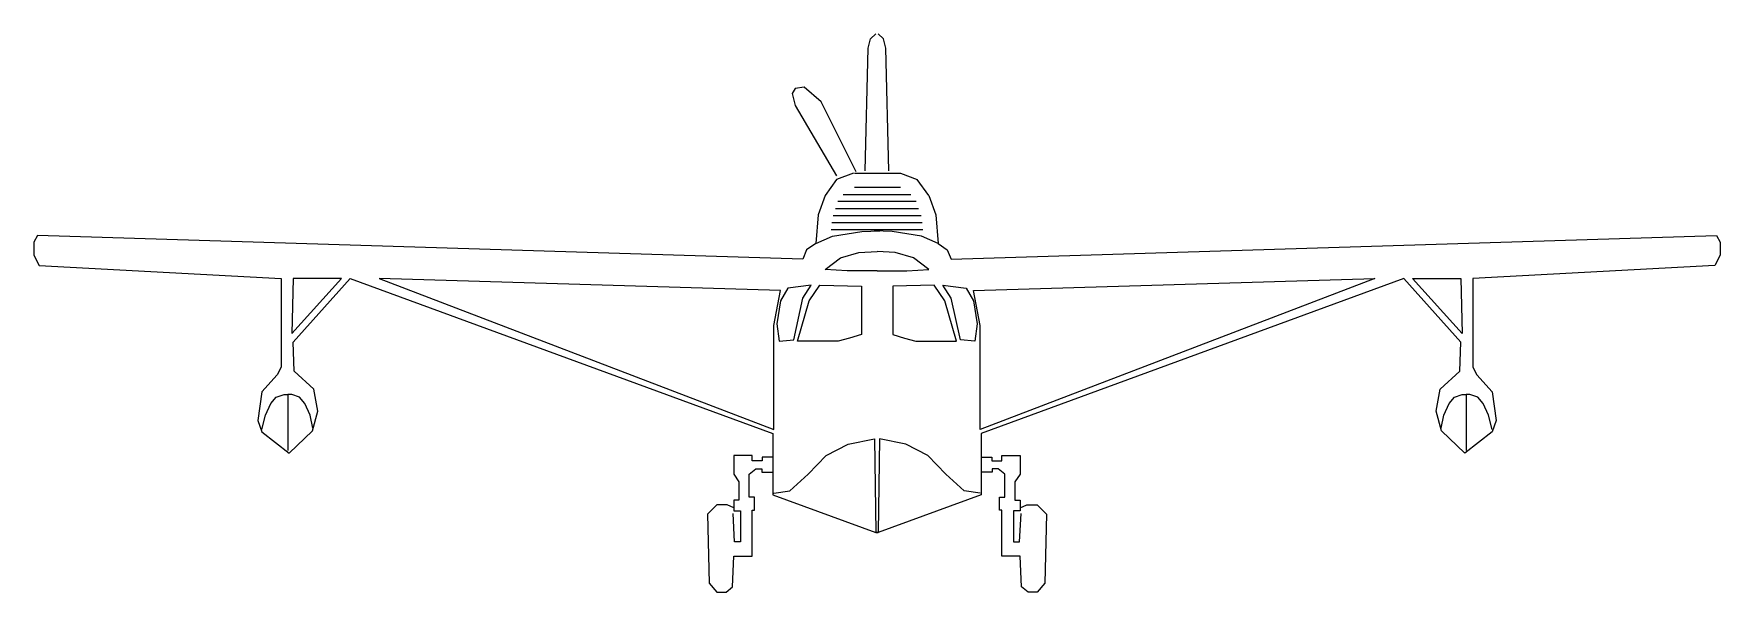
# Model space of a CAD drawing. Header units: millimetres. Extents: x -2061.1 to -2044.9, y 1893.5 to 1898.9.
import ezdxf

# ---------------------------------------------------------------- set-up
doc = ezdxf.new("R2010")
doc.units = ezdxf.units.MM
doc.header["$LTSCALE"] = 10
doc.layers.add('Aeronaves', color=2, linetype='Continuous')

msp = doc.modelspace()

# ---------------------------------------------------------------- linework, layer by layer
at = {"layer": 'Aeronaves'}
for p, q in [((-2053.078, 1898.804), (-2053.027, 1898.855)), ((-2052.953, 1898.804), (-2053.004, 1898.855)), ((-2053.129, 1897.534), (-2053.102, 1898.716)), ((-2053.102, 1898.716), (-2053.078, 1898.804)), ((-2052.929, 1898.716), (-2052.953, 1898.804)), ((-2052.902, 1897.534), (-2052.929, 1898.716)), ((-2053.717, 1898.339), (-2053.805, 1898.325)), ((-2053.554, 1898.199), (-2053.717, 1898.339)), ((-2053.805, 1898.325), (-2053.832, 1898.278)), ((-2053.832, 1898.278), (-2053.805, 1898.162)), ((-2053.217, 1897.524), (-2053.554, 1898.199)), ((-2053.805, 1898.162), (-2053.404, 1897.486)), ((-2053.404, 1897.449), (-2053.516, 1897.296)), ((-2053.241, 1897.51), (-2053.404, 1897.449)), ((-2053.231, 1897.51), (-2052.79, 1897.51)), ((-2053.231, 1897.374), (-2052.79, 1897.374)), ((-2052.79, 1897.51), (-2052.627, 1897.449)), ((-2052.515, 1897.296), (-2052.627, 1897.449)), ((-2053.516, 1897.296), (-2053.581, 1897.11)), ((-2053.392, 1897.239), (-2052.638, 1897.239)), ((-2053.34, 1897.306), (-2052.69, 1897.306)), ((-2052.515, 1897.296), (-2052.45, 1897.11)), ((-2053.581, 1897.11), (-2053.605, 1896.831)), ((-2053.439, 1897.103), (-2052.591, 1897.103)), ((-2053.416, 1897.171), (-2052.615, 1897.171)), ((-2052.45, 1897.11), (-2052.426, 1896.831)), ((-2061.102, 1896.909), (-2061.139, 1896.845)), ((-2053.73, 1896.682), (-2061.102, 1896.909)), ((-2053.605, 1896.831), (-2053.445, 1896.902)), ((-2053.457, 1896.967), (-2052.574, 1896.967)), ((-2053.451, 1897.035), (-2052.58, 1897.035)), ((-2053.445, 1896.902), (-2053.163, 1896.947)), ((-2053.163, 1896.947), (-2052.987, 1896.953)), ((-2052.868, 1896.947), (-2053.044, 1896.953)), ((-2052.586, 1896.902), (-2052.868, 1896.947)), ((-2052.426, 1896.831), (-2052.586, 1896.902)), ((-2052.301, 1896.682), (-2044.929, 1896.909)), ((-2044.929, 1896.909), (-2044.892, 1896.845)), ((-2061.139, 1896.845), (-2061.139, 1896.719)), ((-2061.139, 1896.719), (-2061.088, 1896.621)), ((-2053.693, 1896.77), (-2053.73, 1896.682)), ((-2053.605, 1896.831), (-2053.693, 1896.77)), ((-2053.367, 1896.695), (-2053.19, 1896.746)), ((-2053.19, 1896.746), (-2053.014, 1896.756)), ((-2052.841, 1896.746), (-2053.014, 1896.756)), ((-2052.664, 1896.695), (-2052.841, 1896.746)), ((-2052.426, 1896.831), (-2052.338, 1896.77)), ((-2052.338, 1896.77), (-2052.301, 1896.682)), ((-2044.892, 1896.719), (-2044.943, 1896.621)), ((-2044.892, 1896.845), (-2044.892, 1896.719)), ((-2061.088, 1896.621), (-2058.755, 1896.495)), ((-2053.516, 1896.583), (-2053.367, 1896.695)), ((-2053.302, 1896.57), (-2053.516, 1896.583)), ((-2053.014, 1896.57), (-2053.302, 1896.57)), ((-2053.014, 1896.57), (-2052.728, 1896.57)), ((-2052.728, 1896.57), (-2052.515, 1896.583)), ((-2052.515, 1896.583), (-2052.664, 1896.695)), ((-2044.943, 1896.621), (-2047.275, 1896.495)), ((-2058.755, 1896.495), (-2058.755, 1895.639)), ((-2058.654, 1895.965), (-2058.175, 1896.495)), ((-2058.64, 1896.495), (-2058.654, 1895.965)), ((-2058.64, 1895.88), (-2058.09, 1896.495)), ((-2058.175, 1896.495), (-2058.64, 1896.495)), ((-2058.09, 1896.495), (-2054.019, 1895.001)), ((-2057.811, 1896.495), (-2054.009, 1895.038)), ((-2053.944, 1896.379), (-2057.811, 1896.495)), ((-2053.873, 1896.403), (-2053.944, 1896.281)), ((-2053.649, 1896.43), (-2053.873, 1896.403)), ((-2053.73, 1896.305), (-2053.649, 1896.43)), ((-2053.669, 1896.281), (-2053.567, 1896.43)), ((-2053.567, 1896.43), (-2053.166, 1896.42)), ((-2053.166, 1896.42), (-2053.166, 1895.955)), ((-2052.464, 1896.43), (-2052.864, 1896.42)), ((-2052.864, 1896.42), (-2052.864, 1895.955)), ((-2052.362, 1896.281), (-2052.464, 1896.43)), ((-2052.301, 1896.305), (-2052.382, 1896.43)), ((-2052.382, 1896.43), (-2052.158, 1896.403)), ((-2052.158, 1896.403), (-2052.087, 1896.281)), ((-2052.087, 1896.379), (-2048.219, 1896.495)), ((-2048.219, 1896.495), (-2052.022, 1895.038)), ((-2047.941, 1896.495), (-2052.012, 1895.001)), ((-2047.391, 1895.88), (-2047.941, 1896.495)), ((-2047.377, 1895.965), (-2047.856, 1896.495)), ((-2047.856, 1896.495), (-2047.391, 1896.495)), ((-2047.391, 1896.495), (-2047.377, 1895.965)), ((-2047.275, 1896.495), (-2047.275, 1895.639)), ((-2054.009, 1896.043), (-2053.944, 1896.379)), ((-2053.944, 1896.281), (-2053.981, 1896.057)), ((-2053.818, 1895.904), (-2053.73, 1896.305)), ((-2053.781, 1895.891), (-2053.669, 1896.281)), ((-2052.25, 1895.891), (-2052.362, 1896.281)), ((-2052.212, 1895.904), (-2052.301, 1896.305)), ((-2052.022, 1896.043), (-2052.087, 1896.379)), ((-2052.087, 1896.281), (-2052.049, 1896.057)), ((-2054.009, 1895.038), (-2054.009, 1896.043)), ((-2053.981, 1896.057), (-2053.958, 1895.891)), ((-2053.958, 1895.891), (-2053.818, 1895.904)), ((-2053.279, 1895.918), (-2053.391, 1895.891)), ((-2053.166, 1895.955), (-2053.279, 1895.918)), ((-2052.864, 1895.955), (-2052.752, 1895.918)), ((-2052.752, 1895.918), (-2052.64, 1895.891)), ((-2052.073, 1895.891), (-2052.212, 1895.904)), ((-2052.049, 1896.057), (-2052.073, 1895.891)), ((-2052.022, 1895.038), (-2052.022, 1896.043)), ((-2058.63, 1895.602), (-2058.64, 1895.88)), ((-2053.669, 1895.891), (-2053.781, 1895.891)), ((-2053.391, 1895.891), (-2053.669, 1895.891)), ((-2052.64, 1895.891), (-2052.362, 1895.891)), ((-2052.362, 1895.891), (-2052.25, 1895.891)), ((-2047.401, 1895.602), (-2047.391, 1895.88)), ((-2058.755, 1895.639), (-2058.793, 1895.565)), ((-2058.44, 1895.429), (-2058.63, 1895.602)), ((-2047.591, 1895.429), (-2047.401, 1895.602)), ((-2047.275, 1895.639), (-2047.238, 1895.565)), ((-2058.793, 1895.565), (-2058.942, 1895.402)), ((-2058.402, 1895.215), (-2058.44, 1895.429)), ((-2047.628, 1895.215), (-2047.591, 1895.429)), ((-2047.238, 1895.565), (-2047.089, 1895.402)), ((-2058.942, 1895.402), (-2058.98, 1895.127)), ((-2058.905, 1895.177), (-2058.854, 1895.29)), ((-2058.854, 1895.29), (-2058.803, 1895.351)), ((-2058.803, 1895.351), (-2058.728, 1895.378)), ((-2058.728, 1895.378), (-2058.691, 1895.378)), ((-2058.691, 1895.378), (-2058.691, 1894.838)), ((-2058.654, 1895.378), (-2058.691, 1895.378)), ((-2058.579, 1895.351), (-2058.654, 1895.378)), ((-2058.528, 1895.29), (-2058.579, 1895.351)), ((-2058.477, 1895.177), (-2058.528, 1895.29)), ((-2047.554, 1895.177), (-2047.503, 1895.29)), ((-2047.503, 1895.29), (-2047.452, 1895.351)), ((-2047.452, 1895.351), (-2047.377, 1895.378)), ((-2047.377, 1895.378), (-2047.34, 1895.378)), ((-2047.34, 1895.378), (-2047.34, 1894.838)), ((-2047.303, 1895.378), (-2047.34, 1895.378)), ((-2047.228, 1895.351), (-2047.303, 1895.378)), ((-2047.177, 1895.29), (-2047.228, 1895.351)), ((-2047.126, 1895.177), (-2047.177, 1895.29)), ((-2047.089, 1895.402), (-2047.051, 1895.127)), ((-2058.98, 1895.127), (-2058.942, 1895.015)), ((-2058.942, 1895.038), (-2058.905, 1895.177)), ((-2058.45, 1895.052), (-2058.477, 1895.177)), ((-2058.453, 1895.025), (-2058.402, 1895.215)), ((-2047.578, 1895.025), (-2047.628, 1895.215)), ((-2047.581, 1895.052), (-2047.554, 1895.177)), ((-2047.089, 1895.038), (-2047.126, 1895.177)), ((-2047.051, 1895.127), (-2047.089, 1895.015)), ((-2058.942, 1895.015), (-2058.677, 1894.811)), ((-2058.677, 1894.811), (-2058.453, 1895.025)), ((-2054.019, 1895.001), (-2054.019, 1894.41)), ((-2053.292, 1894.899), (-2053.041, 1894.95)), ((-2053.041, 1894.95), (-2053.027, 1894.047)), ((-2052.99, 1894.95), (-2053.004, 1894.047)), ((-2052.739, 1894.899), (-2052.99, 1894.95)), ((-2052.012, 1895.001), (-2052.012, 1894.41)), ((-2047.353, 1894.811), (-2047.578, 1895.025)), ((-2047.089, 1895.015), (-2047.353, 1894.811)), ((-2054.219, 1894.787), (-2054.396, 1894.787)), ((-2054.396, 1894.787), (-2054.396, 1894.61)), ((-2054.219, 1894.736), (-2054.219, 1894.787)), ((-2054.019, 1894.773), (-2054.121, 1894.773)), ((-2054.121, 1894.773), (-2054.121, 1894.736)), ((-2053.679, 1894.61), (-2053.506, 1894.787)), ((-2053.506, 1894.787), (-2053.292, 1894.899)), ((-2052.525, 1894.787), (-2052.739, 1894.899)), ((-2052.352, 1894.61), (-2052.525, 1894.787)), ((-2052.012, 1894.773), (-2051.91, 1894.773)), ((-2051.91, 1894.773), (-2051.91, 1894.736)), ((-2051.812, 1894.787), (-2051.635, 1894.787)), ((-2051.812, 1894.736), (-2051.812, 1894.787)), ((-2051.635, 1894.787), (-2051.635, 1894.61)), ((-2054.396, 1894.61), (-2054.345, 1894.536)), ((-2054.246, 1894.61), (-2054.182, 1894.661)), ((-2054.246, 1894.386), (-2054.246, 1894.61)), ((-2054.121, 1894.736), (-2054.219, 1894.736)), ((-2054.182, 1894.661), (-2054.124, 1894.661)), ((-2054.124, 1894.661), (-2054.124, 1894.627)), ((-2054.124, 1894.627), (-2054.015, 1894.627)), ((-2053.856, 1894.447), (-2053.679, 1894.61)), ((-2052.175, 1894.447), (-2052.352, 1894.61)), ((-2051.907, 1894.627), (-2052.015, 1894.627)), ((-2051.91, 1894.736), (-2051.812, 1894.736)), ((-2051.907, 1894.661), (-2051.907, 1894.627)), ((-2051.849, 1894.661), (-2051.907, 1894.661)), ((-2051.785, 1894.61), (-2051.849, 1894.661)), ((-2051.785, 1894.386), (-2051.785, 1894.61)), ((-2051.635, 1894.61), (-2051.686, 1894.536)), ((-2054.345, 1894.536), (-2054.345, 1894.359)), ((-2054.009, 1894.424), (-2053.856, 1894.447)), ((-2052.022, 1894.424), (-2052.175, 1894.447)), ((-2051.686, 1894.536), (-2051.686, 1894.359)), ((-2054.559, 1894.312), (-2054.647, 1894.223)), ((-2054.46, 1894.312), (-2054.559, 1894.312)), ((-2054.396, 1894.284), (-2054.46, 1894.312)), ((-2054.345, 1894.359), (-2054.396, 1894.359)), ((-2054.396, 1894.359), (-2054.396, 1894.284)), ((-2054.396, 1894.284), (-2054.396, 1894.254)), ((-2054.195, 1894.386), (-2054.246, 1894.386)), ((-2054.195, 1894.261), (-2054.195, 1894.386)), ((-2054.019, 1894.41), (-2053.027, 1894.047)), ((-2052.012, 1894.41), (-2053.004, 1894.047)), ((-2051.835, 1894.261), (-2051.835, 1894.386)), ((-2051.835, 1894.386), (-2051.785, 1894.386)), ((-2051.686, 1894.359), (-2051.635, 1894.359)), ((-2051.635, 1894.359), (-2051.635, 1894.284)), ((-2051.635, 1894.284), (-2051.571, 1894.312)), ((-2051.635, 1894.284), (-2051.635, 1894.254)), ((-2051.571, 1894.312), (-2051.472, 1894.312)), ((-2051.472, 1894.312), (-2051.384, 1894.223)), ((-2054.647, 1894.223), (-2054.633, 1893.558)), ((-2054.389, 1893.955), (-2054.402, 1894.23)), ((-2054.396, 1894.254), (-2054.331, 1894.254)), ((-2054.331, 1894.254), (-2054.331, 1893.955)), ((-2054.219, 1893.972), (-2054.219, 1894.261)), ((-2054.219, 1894.261), (-2054.195, 1894.261)), ((-2051.812, 1894.261), (-2051.835, 1894.261)), ((-2051.812, 1893.972), (-2051.812, 1894.261)), ((-2051.7, 1894.254), (-2051.7, 1893.955)), ((-2051.635, 1894.254), (-2051.7, 1894.254)), ((-2051.642, 1893.955), (-2051.628, 1894.23)), ((-2051.384, 1894.223), (-2051.397, 1893.558)), ((-2054.331, 1893.955), (-2054.389, 1893.955)), ((-2054.219, 1893.819), (-2054.219, 1893.972)), ((-2054.219, 1893.972), (-2054.219, 1893.972)), ((-2053.027, 1894.047), (-2053.004, 1894.047)), ((-2053.004, 1894.047), (-2053.027, 1894.047)), ((-2051.812, 1893.972), (-2051.812, 1893.972)), ((-2051.812, 1893.819), (-2051.812, 1893.972)), ((-2051.7, 1893.955), (-2051.642, 1893.955)), ((-2054.409, 1893.521), (-2054.396, 1893.819)), ((-2054.396, 1893.819), (-2054.219, 1893.819)), ((-2051.635, 1893.819), (-2051.812, 1893.819)), ((-2051.622, 1893.521), (-2051.635, 1893.819)), ((-2054.633, 1893.558), (-2054.559, 1893.47)), ((-2054.559, 1893.47), (-2054.47, 1893.47)), ((-2054.47, 1893.47), (-2054.409, 1893.521)), ((-2051.56, 1893.47), (-2051.622, 1893.521)), ((-2051.472, 1893.47), (-2051.56, 1893.47)), ((-2051.397, 1893.558), (-2051.472, 1893.47))]:
    msp.add_line(p, q, dxfattribs=at)

doc.saveas('drawing.dxf')
